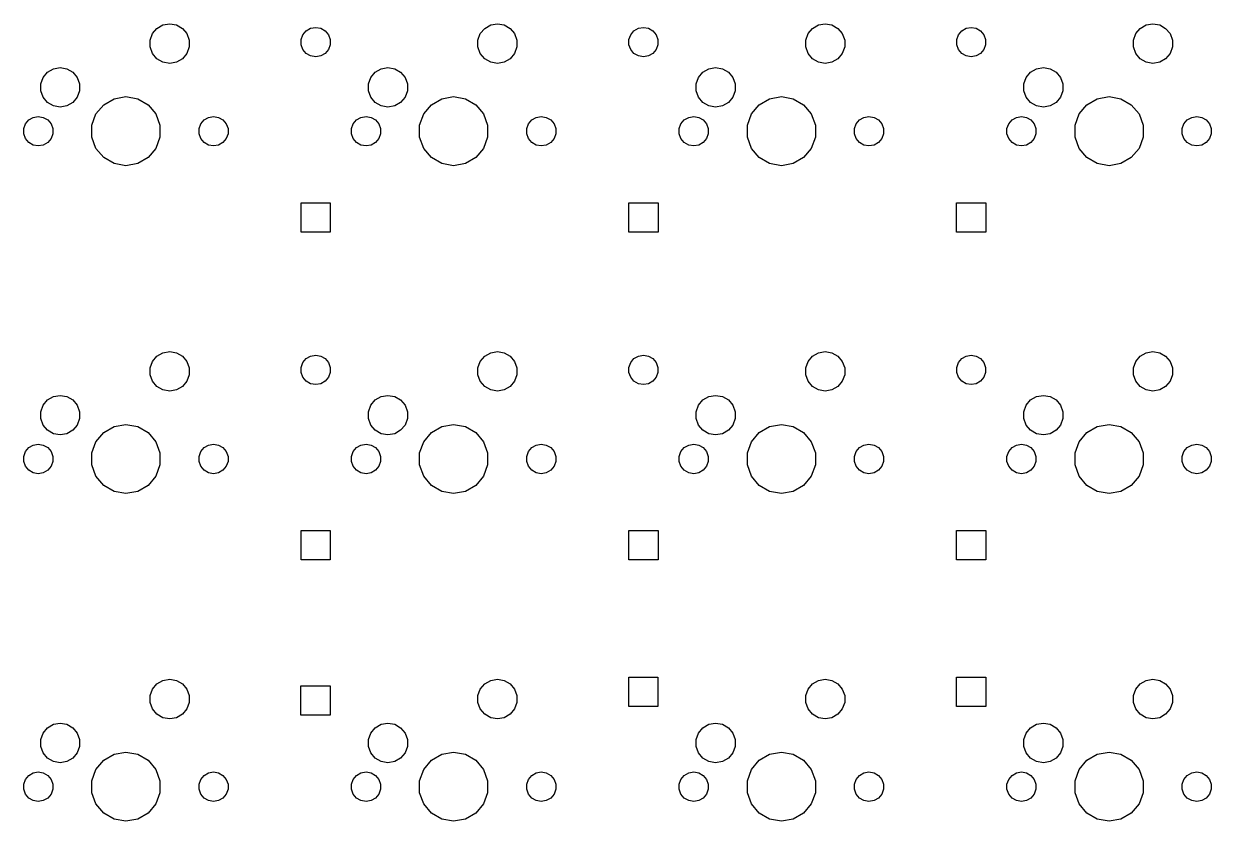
# Model space of a CAD drawing. Extents: x 16 to 275, y -108 to -10.
# Drawn here: x 206.1 to 274.9, y -62 to -15.8 of the extents above; entities that cross this region are included whole.
import ezdxf

# ---------------------------------------------------------------- set-up
doc = ezdxf.new("R2010")
doc.units = 0
doc.header["$MEASUREMENT"] = 0
doc.layers.add('BLACK', color=7, linetype='CONTINUOUS')

msp = doc.modelspace()

# ---------------------------------------------------------------- linework, layer by layer
at = {"layer": 'Black'}
for p, q in [((214.148, -15.8418), (214.54, -15.7726)), ((214.54, -15.7726), (214.932, -15.8418)), ((233.148, -15.8418), (233.54, -15.7726)), ((233.54, -15.7726), (233.932, -15.8418)), ((252.148, -15.8418), (252.54, -15.7726)), ((252.54, -15.7726), (252.932, -15.8418)), ((271.148, -15.8418), (271.54, -15.7726)), ((271.54, -15.7726), (271.932, -15.8418)), ((213.41, -16.7208), (213.546, -16.3463)), ((213.546, -16.3463), (213.802, -16.0411)), ((213.802, -16.0411), (214.148, -15.8418)), ((214.932, -15.8418), (215.278, -16.0411)), ((215.278, -16.0411), (215.534, -16.3463)), ((215.534, -16.3463), (215.67, -16.7208)), ((222.163, -16.6914), (222.264, -16.413)), ((222.264, -16.413), (222.454, -16.1861)), ((222.454, -16.1861), (222.711, -16.038)), ((222.711, -16.038), (223.003, -15.9866)), ((223.003, -15.9866), (223.294, -16.038)), ((223.294, -16.038), (223.551, -16.1861)), ((223.551, -16.1861), (223.741, -16.413)), ((223.741, -16.413), (223.842, -16.6914)), ((232.41, -16.7208), (232.546, -16.3463)), ((232.546, -16.3463), (232.802, -16.0411)), ((232.802, -16.0411), (233.148, -15.8418)), ((233.932, -15.8418), (234.278, -16.0411)), ((234.278, -16.0411), (234.534, -16.3463)), ((234.534, -16.3463), (234.67, -16.7208)), ((241.163, -16.6914), (241.264, -16.413)), ((241.264, -16.413), (241.454, -16.1861)), ((241.454, -16.1861), (241.711, -16.038)), ((241.711, -16.038), (242.003, -15.9866)), ((242.003, -15.9866), (242.294, -16.038)), ((242.294, -16.038), (242.551, -16.1861)), ((242.551, -16.1861), (242.741, -16.413)), ((242.741, -16.413), (242.842, -16.6914)), ((251.41, -16.7208), (251.546, -16.3463)), ((251.546, -16.3463), (251.802, -16.0411)), ((251.802, -16.0411), (252.148, -15.8418)), ((252.932, -15.8418), (253.278, -16.0411)), ((253.278, -16.0411), (253.534, -16.3463)), ((253.534, -16.3463), (253.67, -16.7208)), ((260.163, -16.6914), (260.264, -16.413)), ((260.264, -16.413), (260.454, -16.1861)), ((260.454, -16.1861), (260.711, -16.038)), ((260.711, -16.038), (261.003, -15.9866)), ((261.003, -15.9866), (261.294, -16.038)), ((261.294, -16.038), (261.551, -16.1861)), ((261.551, -16.1861), (261.741, -16.413)), ((261.741, -16.413), (261.842, -16.6914)), ((270.41, -16.7208), (270.546, -16.3463)), ((270.546, -16.3463), (270.802, -16.0411)), ((270.802, -16.0411), (271.148, -15.8418)), ((271.932, -15.8418), (272.278, -16.0411)), ((272.278, -16.0411), (272.534, -16.3463)), ((272.534, -16.3463), (272.67, -16.7208)), ((213.41, -17.1192), (213.41, -16.7208)), ((213.546, -17.4937), (213.41, -17.1192)), ((215.67, -17.1192), (215.534, -17.4937)), ((215.67, -16.7208), (215.67, -17.1192)), ((222.163, -16.9876), (222.163, -16.6914)), ((222.264, -17.2659), (222.163, -16.9876)), ((223.842, -16.9876), (223.741, -17.2659)), ((223.842, -16.6914), (223.842, -16.9876)), ((232.41, -17.1192), (232.41, -16.7208)), ((232.546, -17.4937), (232.41, -17.1192)), ((234.67, -17.1192), (234.534, -17.4937)), ((234.67, -16.7208), (234.67, -17.1192)), ((241.163, -16.9876), (241.163, -16.6914)), ((241.264, -17.2659), (241.163, -16.9876)), ((242.842, -16.9876), (242.741, -17.2659)), ((242.842, -16.6914), (242.842, -16.9876)), ((251.41, -17.1192), (251.41, -16.7208)), ((251.546, -17.4937), (251.41, -17.1192)), ((253.67, -17.1192), (253.534, -17.4937)), ((253.67, -16.7208), (253.67, -17.1192)), ((260.163, -16.9876), (260.163, -16.6914)), ((260.264, -17.2659), (260.163, -16.9876)), ((261.842, -16.9876), (261.741, -17.2659)), ((261.842, -16.6914), (261.842, -16.9876)), ((270.41, -17.1192), (270.41, -16.7208)), ((270.546, -17.4937), (270.41, -17.1192)), ((272.67, -17.1192), (272.534, -17.4937)), ((272.67, -16.7208), (272.67, -17.1192)), ((213.802, -17.7989), (213.546, -17.4937)), ((214.148, -17.9982), (213.802, -17.7989)), ((215.278, -17.7989), (214.932, -17.9982)), ((215.534, -17.4937), (215.278, -17.7989)), ((222.454, -17.4928), (222.264, -17.2659)), ((222.711, -17.6409), (222.454, -17.4928)), ((223.003, -17.6924), (222.711, -17.6409)), ((223.294, -17.6409), (223.003, -17.6924)), ((223.551, -17.4928), (223.294, -17.6409)), ((223.741, -17.2659), (223.551, -17.4928)), ((232.802, -17.7989), (232.546, -17.4937)), ((233.148, -17.9982), (232.802, -17.7989)), ((234.278, -17.7989), (233.932, -17.9982)), ((234.534, -17.4937), (234.278, -17.7989)), ((241.454, -17.4928), (241.264, -17.2659)), ((241.711, -17.6409), (241.454, -17.4928)), ((242.003, -17.6924), (241.711, -17.6409)), ((242.294, -17.6409), (242.003, -17.6924)), ((242.551, -17.4928), (242.294, -17.6409)), ((242.741, -17.2659), (242.551, -17.4928)), ((251.802, -17.7989), (251.546, -17.4937)), ((252.148, -17.9982), (251.802, -17.7989)), ((253.278, -17.7989), (252.932, -17.9982)), ((253.534, -17.4937), (253.278, -17.7989)), ((260.454, -17.4928), (260.264, -17.2659)), ((260.711, -17.6409), (260.454, -17.4928)), ((261.003, -17.6924), (260.711, -17.6409)), ((261.294, -17.6409), (261.003, -17.6924)), ((261.551, -17.4928), (261.294, -17.6409)), ((261.741, -17.2659), (261.551, -17.4928)), ((270.802, -17.7989), (270.546, -17.4937)), ((271.148, -17.9982), (270.802, -17.7989)), ((272.278, -17.7989), (271.932, -17.9982)), ((272.534, -17.4937), (272.278, -17.7989)), ((207.196, -18.8863), (207.452, -18.5811)), ((207.452, -18.5811), (207.798, -18.3818)), ((207.798, -18.3818), (208.19, -18.3126)), ((208.19, -18.3126), (208.582, -18.3818)), ((208.582, -18.3818), (208.928, -18.5811)), ((208.928, -18.5811), (209.184, -18.8863)), ((214.54, -18.0674), (214.148, -17.9982)), ((214.932, -17.9982), (214.54, -18.0674)), ((226.196, -18.8863), (226.452, -18.5811)), ((226.452, -18.5811), (226.798, -18.3818)), ((226.798, -18.3818), (227.19, -18.3126)), ((227.19, -18.3126), (227.582, -18.3818)), ((227.582, -18.3818), (227.928, -18.5811)), ((227.928, -18.5811), (228.184, -18.8863)), ((233.54, -18.0674), (233.148, -17.9982)), ((233.932, -17.9982), (233.54, -18.0674)), ((245.196, -18.8863), (245.452, -18.5811)), ((245.452, -18.5811), (245.798, -18.3818)), ((245.798, -18.3818), (246.19, -18.3126)), ((246.19, -18.3126), (246.582, -18.3818)), ((246.582, -18.3818), (246.928, -18.5811)), ((246.928, -18.5811), (247.184, -18.8863)), ((252.54, -18.0674), (252.148, -17.9982)), ((252.932, -17.9982), (252.54, -18.0674)), ((264.196, -18.8863), (264.452, -18.5811)), ((264.452, -18.5811), (264.798, -18.3818)), ((264.798, -18.3818), (265.19, -18.3126)), ((265.19, -18.3126), (265.582, -18.3818)), ((265.582, -18.3818), (265.928, -18.5811)), ((265.928, -18.5811), (266.184, -18.8863)), ((271.54, -18.0674), (271.148, -17.9982)), ((271.932, -17.9982), (271.54, -18.0674)), ((207.06, -19.2608), (207.196, -18.8863)), ((207.06, -19.6592), (207.06, -19.2608)), ((209.184, -18.8863), (209.32, -19.2608)), ((209.32, -19.2608), (209.32, -19.6592)), ((226.06, -19.2608), (226.196, -18.8863)), ((226.06, -19.6592), (226.06, -19.2608)), ((228.184, -18.8863), (228.32, -19.2608)), ((228.32, -19.2608), (228.32, -19.6592)), ((245.06, -19.2608), (245.196, -18.8863)), ((245.06, -19.6592), (245.06, -19.2608)), ((247.184, -18.8863), (247.32, -19.2608)), ((247.32, -19.2608), (247.32, -19.6592)), ((264.06, -19.2608), (264.196, -18.8863)), ((264.06, -19.6592), (264.06, -19.2608)), ((266.184, -18.8863), (266.32, -19.2608)), ((266.32, -19.2608), (266.32, -19.6592)), ((207.196, -20.0337), (207.06, -19.6592)), ((209.32, -19.6592), (209.184, -20.0337)), ((226.196, -20.0337), (226.06, -19.6592)), ((228.32, -19.6592), (228.184, -20.0337)), ((245.196, -20.0337), (245.06, -19.6592)), ((247.32, -19.6592), (247.184, -20.0337)), ((264.196, -20.0337), (264.06, -19.6592)), ((266.32, -19.6592), (266.184, -20.0337)), ((207.452, -20.3389), (207.196, -20.0337)), ((207.798, -20.5382), (207.452, -20.3389)), ((208.19, -20.6074), (207.798, -20.5382)), ((208.582, -20.5382), (208.19, -20.6074)), ((208.928, -20.3389), (208.582, -20.5382)), ((209.184, -20.0337), (208.928, -20.3389)), ((210.267, -20.9992), (210.713, -20.4667)), ((210.713, -20.4667), (211.315, -20.1192)), ((211.315, -20.1192), (212, -19.9985)), ((212, -19.9985), (212.685, -20.1192)), ((212.685, -20.1192), (213.287, -20.4667)), ((213.287, -20.4667), (213.733, -20.9992)), ((226.452, -20.3389), (226.196, -20.0337)), ((226.798, -20.5382), (226.452, -20.3389)), ((227.19, -20.6074), (226.798, -20.5382)), ((227.582, -20.5382), (227.19, -20.6074)), ((227.928, -20.3389), (227.582, -20.5382)), ((228.184, -20.0337), (227.928, -20.3389)), ((229.267, -20.9992), (229.713, -20.4667)), ((229.713, -20.4667), (230.315, -20.1192)), ((230.315, -20.1192), (231, -19.9985)), ((231, -19.9985), (231.685, -20.1192)), ((231.685, -20.1192), (232.287, -20.4667)), ((232.287, -20.4667), (232.733, -20.9992)), ((245.452, -20.3389), (245.196, -20.0337)), ((245.798, -20.5382), (245.452, -20.3389)), ((246.19, -20.6074), (245.798, -20.5382)), ((246.582, -20.5382), (246.19, -20.6074)), ((246.928, -20.3389), (246.582, -20.5382)), ((247.184, -20.0337), (246.928, -20.3389)), ((248.267, -20.9992), (248.713, -20.4667)), ((248.713, -20.4667), (249.315, -20.1192)), ((249.315, -20.1192), (250, -19.9985)), ((250, -19.9985), (250.685, -20.1192)), ((250.685, -20.1192), (251.287, -20.4667)), ((251.287, -20.4667), (251.733, -20.9992)), ((264.452, -20.3389), (264.196, -20.0337)), ((264.798, -20.5382), (264.452, -20.3389)), ((265.19, -20.6074), (264.798, -20.5382)), ((265.582, -20.5382), (265.19, -20.6074)), ((265.928, -20.3389), (265.582, -20.5382)), ((266.184, -20.0337), (265.928, -20.3389)), ((267.267, -20.9992), (267.713, -20.4667)), ((267.713, -20.4667), (268.315, -20.1192)), ((268.315, -20.1192), (269, -19.9985)), ((269, -19.9985), (269.685, -20.1192)), ((269.685, -20.1192), (270.287, -20.4667)), ((270.287, -20.4667), (270.733, -20.9992)), ((206.371, -21.3457), (206.628, -21.1974)), ((206.628, -21.1974), (206.92, -21.1458)), ((206.92, -21.1458), (207.212, -21.1974)), ((207.212, -21.1974), (207.469, -21.3457)), ((210.029, -21.6524), (210.267, -20.9992)), ((213.733, -20.9992), (213.971, -21.6524)), ((216.531, -21.3457), (216.788, -21.1974)), ((216.788, -21.1974), (217.08, -21.1458)), ((217.08, -21.1458), (217.372, -21.1974)), ((217.372, -21.1974), (217.629, -21.3457)), ((225.371, -21.3457), (225.628, -21.1974)), ((225.628, -21.1974), (225.92, -21.1458)), ((225.92, -21.1458), (226.212, -21.1974)), ((226.212, -21.1974), (226.469, -21.3457)), ((229.029, -21.6524), (229.267, -20.9992)), ((232.733, -20.9992), (232.971, -21.6524)), ((235.531, -21.3457), (235.788, -21.1974)), ((235.788, -21.1974), (236.08, -21.1458)), ((236.08, -21.1458), (236.372, -21.1974)), ((236.372, -21.1974), (236.629, -21.3457)), ((244.371, -21.3457), (244.628, -21.1974)), ((244.628, -21.1974), (244.92, -21.1458)), ((244.92, -21.1458), (245.212, -21.1974)), ((245.212, -21.1974), (245.469, -21.3457)), ((248.029, -21.6524), (248.267, -20.9992)), ((251.733, -20.9992), (251.971, -21.6524)), ((254.531, -21.3457), (254.788, -21.1974)), ((254.788, -21.1974), (255.08, -21.1458)), ((255.08, -21.1458), (255.372, -21.1974)), ((255.372, -21.1974), (255.629, -21.3457)), ((263.371, -21.3457), (263.628, -21.1974)), ((263.628, -21.1974), (263.92, -21.1458)), ((263.92, -21.1458), (264.212, -21.1974)), ((264.212, -21.1974), (264.469, -21.3457)), ((267.029, -21.6524), (267.267, -20.9992)), ((270.733, -20.9992), (270.971, -21.6524)), ((273.531, -21.3457), (273.788, -21.1974)), ((273.788, -21.1974), (274.08, -21.1458)), ((274.08, -21.1458), (274.372, -21.1974)), ((274.372, -21.1974), (274.629, -21.3457)), ((206.079, -21.8517), (206.18, -21.5729)), ((206.079, -22.1483), (206.079, -21.8517)), ((206.18, -21.5729), (206.371, -21.3457)), ((207.469, -21.3457), (207.66, -21.5729)), ((207.66, -21.5729), (207.761, -21.8517)), ((207.761, -21.8517), (207.761, -22.1483)), ((210.029, -22.3476), (210.029, -21.6524)), ((213.971, -21.6524), (213.971, -22.3476)), ((216.239, -21.8517), (216.34, -21.5729)), ((216.239, -22.1483), (216.239, -21.8517)), ((216.34, -21.5729), (216.531, -21.3457)), ((217.629, -21.3457), (217.82, -21.5729)), ((217.82, -21.5729), (217.921, -21.8517)), ((217.921, -21.8517), (217.921, -22.1483)), ((225.079, -21.8517), (225.18, -21.5729)), ((225.079, -22.1483), (225.079, -21.8517)), ((225.18, -21.5729), (225.371, -21.3457)), ((226.469, -21.3457), (226.66, -21.5729)), ((226.66, -21.5729), (226.761, -21.8517)), ((226.761, -21.8517), (226.761, -22.1483)), ((229.029, -22.3476), (229.029, -21.6524)), ((232.971, -21.6524), (232.971, -22.3476)), ((235.239, -21.8517), (235.34, -21.5729)), ((235.239, -22.1483), (235.239, -21.8517)), ((235.34, -21.5729), (235.531, -21.3457)), ((236.629, -21.3457), (236.82, -21.5729)), ((236.82, -21.5729), (236.921, -21.8517)), ((236.921, -21.8517), (236.921, -22.1483)), ((244.079, -21.8517), (244.18, -21.5729)), ((244.079, -22.1483), (244.079, -21.8517)), ((244.18, -21.5729), (244.371, -21.3457)), ((245.469, -21.3457), (245.66, -21.5729)), ((245.66, -21.5729), (245.761, -21.8517)), ((245.761, -21.8517), (245.761, -22.1483)), ((248.029, -22.3476), (248.029, -21.6524)), ((251.971, -21.6524), (251.971, -22.3476)), ((254.239, -21.8517), (254.34, -21.5729)), ((254.239, -22.1483), (254.239, -21.8517)), ((254.34, -21.5729), (254.531, -21.3457)), ((255.629, -21.3457), (255.82, -21.5729)), ((255.82, -21.5729), (255.921, -21.8517)), ((255.921, -21.8517), (255.921, -22.1483)), ((263.079, -21.8517), (263.18, -21.5729)), ((263.079, -22.1483), (263.079, -21.8517)), ((263.18, -21.5729), (263.371, -21.3457)), ((264.469, -21.3457), (264.66, -21.5729)), ((264.66, -21.5729), (264.761, -21.8517)), ((264.761, -21.8517), (264.761, -22.1483)), ((267.029, -22.3476), (267.029, -21.6524)), ((270.971, -21.6524), (270.971, -22.3476)), ((273.239, -21.8517), (273.34, -21.5729)), ((273.239, -22.1483), (273.239, -21.8517)), ((273.34, -21.5729), (273.531, -21.3457)), ((274.629, -21.3457), (274.82, -21.5729)), ((274.82, -21.5729), (274.921, -21.8517)), ((274.921, -21.8517), (274.921, -22.1483)), ((206.18, -22.4271), (206.079, -22.1483)), ((206.371, -22.6543), (206.18, -22.4271)), ((206.628, -22.8026), (206.371, -22.6543)), ((207.469, -22.6543), (207.212, -22.8026)), ((207.66, -22.4271), (207.469, -22.6543)), ((207.761, -22.1483), (207.66, -22.4271)), ((210.267, -23.0008), (210.029, -22.3476)), ((213.971, -22.3476), (213.733, -23.0008)), ((216.34, -22.4271), (216.239, -22.1483)), ((216.531, -22.6543), (216.34, -22.4271)), ((216.788, -22.8026), (216.531, -22.6543)), ((217.629, -22.6543), (217.372, -22.8026)), ((217.82, -22.4271), (217.629, -22.6543)), ((217.921, -22.1483), (217.82, -22.4271)), ((225.18, -22.4271), (225.079, -22.1483)), ((225.371, -22.6543), (225.18, -22.4271)), ((225.628, -22.8026), (225.371, -22.6543)), ((226.469, -22.6543), (226.212, -22.8026)), ((226.66, -22.4271), (226.469, -22.6543)), ((226.761, -22.1483), (226.66, -22.4271)), ((229.267, -23.0008), (229.029, -22.3476)), ((232.971, -22.3476), (232.733, -23.0008)), ((235.34, -22.4271), (235.239, -22.1483)), ((235.531, -22.6543), (235.34, -22.4271)), ((235.788, -22.8026), (235.531, -22.6543)), ((236.629, -22.6543), (236.372, -22.8026)), ((236.82, -22.4271), (236.629, -22.6543)), ((236.921, -22.1483), (236.82, -22.4271)), ((244.18, -22.4271), (244.079, -22.1483)), ((244.371, -22.6543), (244.18, -22.4271)), ((244.628, -22.8026), (244.371, -22.6543)), ((245.469, -22.6543), (245.212, -22.8026)), ((245.66, -22.4271), (245.469, -22.6543)), ((245.761, -22.1483), (245.66, -22.4271)), ((248.267, -23.0008), (248.029, -22.3476)), ((251.971, -22.3476), (251.733, -23.0008)), ((254.34, -22.4271), (254.239, -22.1483)), ((254.531, -22.6543), (254.34, -22.4271)), ((254.788, -22.8026), (254.531, -22.6543)), ((255.629, -22.6543), (255.372, -22.8026)), ((255.82, -22.4271), (255.629, -22.6543)), ((255.921, -22.1483), (255.82, -22.4271)), ((263.18, -22.4271), (263.079, -22.1483)), ((263.371, -22.6543), (263.18, -22.4271)), ((263.628, -22.8026), (263.371, -22.6543)), ((264.469, -22.6543), (264.212, -22.8026)), ((264.66, -22.4271), (264.469, -22.6543)), ((264.761, -22.1483), (264.66, -22.4271)), ((267.267, -23.0008), (267.029, -22.3476)), ((270.971, -22.3476), (270.733, -23.0008)), ((273.34, -22.4271), (273.239, -22.1483)), ((273.531, -22.6543), (273.34, -22.4271)), ((273.788, -22.8026), (273.531, -22.6543)), ((274.629, -22.6543), (274.372, -22.8026)), ((274.82, -22.4271), (274.629, -22.6543)), ((274.921, -22.1483), (274.82, -22.4271)), ((206.92, -22.8542), (206.628, -22.8026)), ((207.212, -22.8026), (206.92, -22.8542)), ((210.713, -23.5332), (210.267, -23.0008)), ((213.733, -23.0008), (213.287, -23.5332)), ((217.08, -22.8542), (216.788, -22.8026)), ((217.372, -22.8026), (217.08, -22.8542)), ((225.92, -22.8542), (225.628, -22.8026)), ((226.212, -22.8026), (225.92, -22.8542)), ((229.713, -23.5332), (229.267, -23.0008)), ((232.733, -23.0008), (232.287, -23.5332)), ((236.08, -22.8542), (235.788, -22.8026)), ((236.372, -22.8026), (236.08, -22.8542)), ((244.92, -22.8542), (244.628, -22.8026)), ((245.212, -22.8026), (244.92, -22.8542)), ((248.713, -23.5332), (248.267, -23.0008)), ((251.733, -23.0008), (251.287, -23.5332)), ((255.08, -22.8542), (254.788, -22.8026)), ((255.372, -22.8026), (255.08, -22.8542)), ((263.92, -22.8542), (263.628, -22.8026)), ((264.212, -22.8026), (263.92, -22.8542)), ((267.713, -23.5332), (267.267, -23.0008)), ((270.733, -23.0008), (270.287, -23.5332)), ((274.08, -22.8542), (273.788, -22.8026)), ((274.372, -22.8026), (274.08, -22.8542)), ((211.315, -23.8808), (210.713, -23.5332)), ((212, -24.0015), (211.315, -23.8808)), ((212.685, -23.8808), (212, -24.0015)), ((213.287, -23.5332), (212.685, -23.8808)), ((230.315, -23.8808), (229.713, -23.5332)), ((231, -24.0015), (230.315, -23.8808)), ((231.685, -23.8808), (231, -24.0015)), ((232.287, -23.5332), (231.685, -23.8808)), ((249.315, -23.8808), (248.713, -23.5332)), ((250, -24.0015), (249.315, -23.8808)), ((250.685, -23.8808), (250, -24.0015)), ((251.287, -23.5332), (250.685, -23.8808)), ((268.315, -23.8808), (267.713, -23.5332)), ((269, -24.0015), (268.315, -23.8808)), ((269.685, -23.8808), (269, -24.0015)), ((270.287, -23.5332), (269.685, -23.8808)), ((222.153, -27.8491), (222.153, -26.1498)), ((222.153, -26.1498), (223.852, -26.1498)), ((223.852, -26.1498), (223.852, -27.8491)), ((241.153, -27.8491), (241.153, -26.1498)), ((241.153, -26.1498), (242.852, -26.1498)), ((242.852, -26.1498), (242.852, -27.8491)), ((260.153, -27.8491), (260.153, -26.1498)), ((260.153, -26.1498), (261.852, -26.1498)), ((261.852, -26.1498), (261.852, -27.8491)), ((223.852, -27.8491), (222.153, -27.8491)), ((242.852, -27.8491), (241.153, -27.8491)), ((261.852, -27.8491), (260.153, -27.8491)), ((213.546, -35.3463), (213.802, -35.0411)), ((213.802, -35.0411), (214.148, -34.8418)), ((214.148, -34.8418), (214.54, -34.7726)), ((214.54, -34.7726), (214.932, -34.8418)), ((214.932, -34.8418), (215.278, -35.0411)), ((215.278, -35.0411), (215.534, -35.3463)), ((222.454, -35.1861), (222.711, -35.038)), ((222.711, -35.038), (223.003, -34.9866)), ((223.003, -34.9866), (223.294, -35.038)), ((223.294, -35.038), (223.551, -35.1861)), ((232.546, -35.3463), (232.802, -35.0411)), ((232.802, -35.0411), (233.148, -34.8418)), ((233.148, -34.8418), (233.54, -34.7726)), ((233.54, -34.7726), (233.932, -34.8418)), ((233.932, -34.8418), (234.278, -35.0411)), ((234.278, -35.0411), (234.534, -35.3463)), ((241.454, -35.1861), (241.711, -35.038)), ((241.711, -35.038), (242.003, -34.9866)), ((242.003, -34.9866), (242.294, -35.038)), ((242.294, -35.038), (242.551, -35.1861)), ((251.546, -35.3463), (251.802, -35.0411)), ((251.802, -35.0411), (252.148, -34.8418)), ((252.148, -34.8418), (252.54, -34.7726)), ((252.54, -34.7726), (252.932, -34.8418)), ((252.932, -34.8418), (253.278, -35.0411)), ((253.278, -35.0411), (253.534, -35.3463)), ((260.454, -35.1861), (260.711, -35.038)), ((260.711, -35.038), (261.003, -34.9866)), ((261.003, -34.9866), (261.294, -35.038)), ((261.294, -35.038), (261.551, -35.1861)), ((270.546, -35.3463), (270.802, -35.0411)), ((270.802, -35.0411), (271.148, -34.8418)), ((271.148, -34.8418), (271.54, -34.7726)), ((271.54, -34.7726), (271.932, -34.8418)), ((271.932, -34.8418), (272.278, -35.0411)), ((272.278, -35.0411), (272.534, -35.3463)), ((213.41, -35.7208), (213.546, -35.3463)), ((213.41, -36.1192), (213.41, -35.7208)), ((215.534, -35.3463), (215.67, -35.7208)), ((215.67, -35.7208), (215.67, -36.1192)), ((222.163, -35.6914), (222.264, -35.413)), ((222.163, -35.9876), (222.163, -35.6914)), ((222.264, -35.413), (222.454, -35.1861)), ((223.551, -35.1861), (223.741, -35.413)), ((223.741, -35.413), (223.842, -35.6914)), ((223.842, -35.6914), (223.842, -35.9876)), ((232.41, -35.7208), (232.546, -35.3463)), ((232.41, -36.1192), (232.41, -35.7208)), ((234.534, -35.3463), (234.67, -35.7208)), ((234.67, -35.7208), (234.67, -36.1192)), ((241.163, -35.6914), (241.264, -35.413)), ((241.163, -35.9876), (241.163, -35.6914)), ((241.264, -35.413), (241.454, -35.1861)), ((242.551, -35.1861), (242.741, -35.413)), ((242.741, -35.413), (242.842, -35.6914)), ((242.842, -35.6914), (242.842, -35.9876)), ((251.41, -35.7208), (251.546, -35.3463)), ((251.41, -36.1192), (251.41, -35.7208)), ((253.534, -35.3463), (253.67, -35.7208)), ((253.67, -35.7208), (253.67, -36.1192)), ((260.163, -35.6914), (260.264, -35.413)), ((260.163, -35.9876), (260.163, -35.6914)), ((260.264, -35.413), (260.454, -35.1861)), ((261.551, -35.1861), (261.741, -35.413)), ((261.741, -35.413), (261.842, -35.6914)), ((261.842, -35.6914), (261.842, -35.9876)), ((270.41, -35.7208), (270.546, -35.3463)), ((270.41, -36.1192), (270.41, -35.7208)), ((272.534, -35.3463), (272.67, -35.7208)), ((272.67, -35.7208), (272.67, -36.1192)), ((213.546, -36.4937), (213.41, -36.1192)), ((215.67, -36.1192), (215.534, -36.4937)), ((222.264, -36.2659), (222.163, -35.9876)), ((222.454, -36.4928), (222.264, -36.2659)), ((223.741, -36.2659), (223.551, -36.4928)), ((223.842, -35.9876), (223.741, -36.2659)), ((232.546, -36.4937), (232.41, -36.1192)), ((234.67, -36.1192), (234.534, -36.4937)), ((241.264, -36.2659), (241.163, -35.9876)), ((241.454, -36.4928), (241.264, -36.2659)), ((242.741, -36.2659), (242.551, -36.4928)), ((242.842, -35.9876), (242.741, -36.2659)), ((251.546, -36.4937), (251.41, -36.1192)), ((253.67, -36.1192), (253.534, -36.4937)), ((260.264, -36.2659), (260.163, -35.9876)), ((260.454, -36.4928), (260.264, -36.2659)), ((261.741, -36.2659), (261.551, -36.4928)), ((261.842, -35.9876), (261.741, -36.2659)), ((270.546, -36.4937), (270.41, -36.1192)), ((272.67, -36.1192), (272.534, -36.4937)), ((213.802, -36.7989), (213.546, -36.4937)), ((214.148, -36.9982), (213.802, -36.7989)), ((214.54, -37.0674), (214.148, -36.9982)), ((214.932, -36.9982), (214.54, -37.0674)), ((215.278, -36.7989), (214.932, -36.9982)), ((215.534, -36.4937), (215.278, -36.7989)), ((222.711, -36.6409), (222.454, -36.4928)), ((223.003, -36.6924), (222.711, -36.6409)), ((223.294, -36.6409), (223.003, -36.6924)), ((223.551, -36.4928), (223.294, -36.6409)), ((232.802, -36.7989), (232.546, -36.4937)), ((233.148, -36.9982), (232.802, -36.7989)), ((233.54, -37.0674), (233.148, -36.9982)), ((233.932, -36.9982), (233.54, -37.0674)), ((234.278, -36.7989), (233.932, -36.9982)), ((234.534, -36.4937), (234.278, -36.7989)), ((241.711, -36.6409), (241.454, -36.4928)), ((242.003, -36.6924), (241.711, -36.6409)), ((242.294, -36.6409), (242.003, -36.6924)), ((242.551, -36.4928), (242.294, -36.6409)), ((251.802, -36.7989), (251.546, -36.4937)), ((252.148, -36.9982), (251.802, -36.7989)), ((252.54, -37.0674), (252.148, -36.9982)), ((252.932, -36.9982), (252.54, -37.0674)), ((253.278, -36.7989), (252.932, -36.9982)), ((253.534, -36.4937), (253.278, -36.7989)), ((260.711, -36.6409), (260.454, -36.4928)), ((261.003, -36.6924), (260.711, -36.6409)), ((261.294, -36.6409), (261.003, -36.6924)), ((261.551, -36.4928), (261.294, -36.6409)), ((270.802, -36.7989), (270.546, -36.4937)), ((271.148, -36.9982), (270.802, -36.7989)), ((271.54, -37.0674), (271.148, -36.9982)), ((271.932, -36.9982), (271.54, -37.0674)), ((272.278, -36.7989), (271.932, -36.9982)), ((272.534, -36.4937), (272.278, -36.7989)), ((207.196, -37.8863), (207.452, -37.5811)), ((207.452, -37.5811), (207.798, -37.3818)), ((207.798, -37.3818), (208.19, -37.3126)), ((208.19, -37.3126), (208.582, -37.3818)), ((208.582, -37.3818), (208.928, -37.5811)), ((208.928, -37.5811), (209.184, -37.8863)), ((226.196, -37.8863), (226.452, -37.5811)), ((226.452, -37.5811), (226.798, -37.3818)), ((226.798, -37.3818), (227.19, -37.3126)), ((227.19, -37.3126), (227.582, -37.3818)), ((227.582, -37.3818), (227.928, -37.5811)), ((227.928, -37.5811), (228.184, -37.8863)), ((245.196, -37.8863), (245.452, -37.5811)), ((245.452, -37.5811), (245.798, -37.3818)), ((245.798, -37.3818), (246.19, -37.3126)), ((246.19, -37.3126), (246.582, -37.3818)), ((246.582, -37.3818), (246.928, -37.5811)), ((246.928, -37.5811), (247.184, -37.8863)), ((264.196, -37.8863), (264.452, -37.5811)), ((264.452, -37.5811), (264.798, -37.3818)), ((264.798, -37.3818), (265.19, -37.3126)), ((265.19, -37.3126), (265.582, -37.3818)), ((265.582, -37.3818), (265.928, -37.5811)), ((265.928, -37.5811), (266.184, -37.8863)), ((207.06, -38.2608), (207.196, -37.8863)), ((207.06, -38.6592), (207.06, -38.2608)), ((209.184, -37.8863), (209.32, -38.2608)), ((209.32, -38.2608), (209.32, -38.6592)), ((226.06, -38.2608), (226.196, -37.8863)), ((226.06, -38.6592), (226.06, -38.2608)), ((228.184, -37.8863), (228.32, -38.2608)), ((228.32, -38.2608), (228.32, -38.6592)), ((245.06, -38.2608), (245.196, -37.8863)), ((245.06, -38.6592), (245.06, -38.2608)), ((247.184, -37.8863), (247.32, -38.2608)), ((247.32, -38.2608), (247.32, -38.6592)), ((264.06, -38.2608), (264.196, -37.8863)), ((264.06, -38.6592), (264.06, -38.2608)), ((266.184, -37.8863), (266.32, -38.2608)), ((266.32, -38.2608), (266.32, -38.6592)), ((207.196, -39.0337), (207.06, -38.6592)), ((207.452, -39.3389), (207.196, -39.0337)), ((209.184, -39.0337), (208.928, -39.3389)), ((209.32, -38.6592), (209.184, -39.0337)), ((210.713, -39.4667), (211.315, -39.1192)), ((211.315, -39.1192), (212, -38.9985)), ((212, -38.9985), (212.685, -39.1192)), ((212.685, -39.1192), (213.287, -39.4667)), ((226.196, -39.0337), (226.06, -38.6592)), ((226.452, -39.3389), (226.196, -39.0337)), ((228.184, -39.0337), (227.928, -39.3389)), ((228.32, -38.6592), (228.184, -39.0337)), ((229.713, -39.4667), (230.315, -39.1192)), ((230.315, -39.1192), (231, -38.9985)), ((231, -38.9985), (231.685, -39.1192)), ((231.685, -39.1192), (232.287, -39.4667)), ((245.196, -39.0337), (245.06, -38.6592)), ((245.452, -39.3389), (245.196, -39.0337)), ((247.184, -39.0337), (246.928, -39.3389)), ((247.32, -38.6592), (247.184, -39.0337)), ((248.713, -39.4667), (249.315, -39.1192)), ((249.315, -39.1192), (250, -38.9985)), ((250, -38.9985), (250.685, -39.1192)), ((250.685, -39.1192), (251.287, -39.4667)), ((264.196, -39.0337), (264.06, -38.6592)), ((264.452, -39.3389), (264.196, -39.0337)), ((266.184, -39.0337), (265.928, -39.3389)), ((266.32, -38.6592), (266.184, -39.0337)), ((267.713, -39.4667), (268.315, -39.1192)), ((268.315, -39.1192), (269, -38.9985)), ((269, -38.9985), (269.685, -39.1192)), ((269.685, -39.1192), (270.287, -39.4667)), ((207.798, -39.5382), (207.452, -39.3389)), ((208.19, -39.6074), (207.798, -39.5382)), ((208.582, -39.5382), (208.19, -39.6074)), ((208.928, -39.3389), (208.582, -39.5382)), ((210.267, -39.9992), (210.713, -39.4667)), ((213.287, -39.4667), (213.733, -39.9992)), ((226.798, -39.5382), (226.452, -39.3389)), ((227.19, -39.6074), (226.798, -39.5382)), ((227.582, -39.5382), (227.19, -39.6074)), ((227.928, -39.3389), (227.582, -39.5382)), ((229.267, -39.9992), (229.713, -39.4667)), ((232.287, -39.4667), (232.733, -39.9992)), ((245.798, -39.5382), (245.452, -39.3389)), ((246.19, -39.6074), (245.798, -39.5382)), ((246.582, -39.5382), (246.19, -39.6074)), ((246.928, -39.3389), (246.582, -39.5382)), ((248.267, -39.9992), (248.713, -39.4667)), ((251.287, -39.4667), (251.733, -39.9992)), ((264.798, -39.5382), (264.452, -39.3389)), ((265.19, -39.6074), (264.798, -39.5382)), ((265.582, -39.5382), (265.19, -39.6074)), ((265.928, -39.3389), (265.582, -39.5382)), ((267.267, -39.9992), (267.713, -39.4667)), ((270.287, -39.4667), (270.733, -39.9992)), ((206.079, -40.8517), (206.18, -40.5729)), ((206.18, -40.5729), (206.371, -40.3457)), ((206.371, -40.3457), (206.628, -40.1974)), ((206.628, -40.1974), (206.92, -40.1458)), ((206.92, -40.1458), (207.212, -40.1974)), ((207.212, -40.1974), (207.469, -40.3457)), ((207.469, -40.3457), (207.66, -40.5729)), ((207.66, -40.5729), (207.761, -40.8517)), ((210.029, -40.6524), (210.267, -39.9992)), ((213.733, -39.9992), (213.971, -40.6524)), ((216.239, -40.8517), (216.34, -40.5729)), ((216.34, -40.5729), (216.531, -40.3457)), ((216.531, -40.3457), (216.788, -40.1974)), ((216.788, -40.1974), (217.08, -40.1458)), ((217.08, -40.1458), (217.372, -40.1974)), ((217.372, -40.1974), (217.629, -40.3457)), ((217.629, -40.3457), (217.82, -40.5729)), ((217.82, -40.5729), (217.921, -40.8517)), ((225.079, -40.8517), (225.18, -40.5729)), ((225.18, -40.5729), (225.371, -40.3457)), ((225.371, -40.3457), (225.628, -40.1974)), ((225.628, -40.1974), (225.92, -40.1458)), ((225.92, -40.1458), (226.212, -40.1974)), ((226.212, -40.1974), (226.469, -40.3457)), ((226.469, -40.3457), (226.66, -40.5729)), ((226.66, -40.5729), (226.761, -40.8517)), ((229.029, -40.6524), (229.267, -39.9992)), ((232.733, -39.9992), (232.971, -40.6524)), ((235.239, -40.8517), (235.34, -40.5729)), ((235.34, -40.5729), (235.531, -40.3457)), ((235.531, -40.3457), (235.788, -40.1974)), ((235.788, -40.1974), (236.08, -40.1458)), ((236.08, -40.1458), (236.372, -40.1974)), ((236.372, -40.1974), (236.629, -40.3457)), ((236.629, -40.3457), (236.82, -40.5729)), ((236.82, -40.5729), (236.921, -40.8517)), ((244.079, -40.8517), (244.18, -40.5729)), ((244.18, -40.5729), (244.371, -40.3457)), ((244.371, -40.3457), (244.628, -40.1974)), ((244.628, -40.1974), (244.92, -40.1458)), ((244.92, -40.1458), (245.212, -40.1974)), ((245.212, -40.1974), (245.469, -40.3457)), ((245.469, -40.3457), (245.66, -40.5729)), ((245.66, -40.5729), (245.761, -40.8517)), ((248.029, -40.6524), (248.267, -39.9992)), ((251.733, -39.9992), (251.971, -40.6524)), ((254.239, -40.8517), (254.34, -40.5729)), ((254.34, -40.5729), (254.531, -40.3457)), ((254.531, -40.3457), (254.788, -40.1974)), ((254.788, -40.1974), (255.08, -40.1458)), ((255.08, -40.1458), (255.372, -40.1974)), ((255.372, -40.1974), (255.629, -40.3457)), ((255.629, -40.3457), (255.82, -40.5729)), ((255.82, -40.5729), (255.921, -40.8517)), ((263.079, -40.8517), (263.18, -40.5729)), ((263.18, -40.5729), (263.371, -40.3457)), ((263.371, -40.3457), (263.628, -40.1974)), ((263.628, -40.1974), (263.92, -40.1458)), ((263.92, -40.1458), (264.212, -40.1974)), ((264.212, -40.1974), (264.469, -40.3457)), ((264.469, -40.3457), (264.66, -40.5729)), ((264.66, -40.5729), (264.761, -40.8517)), ((267.029, -40.6524), (267.267, -39.9992)), ((270.733, -39.9992), (270.971, -40.6524)), ((273.239, -40.8517), (273.34, -40.5729)), ((273.34, -40.5729), (273.531, -40.3457)), ((273.531, -40.3457), (273.788, -40.1974)), ((273.788, -40.1974), (274.08, -40.1458)), ((274.08, -40.1458), (274.372, -40.1974)), ((274.372, -40.1974), (274.629, -40.3457)), ((274.629, -40.3457), (274.82, -40.5729)), ((274.82, -40.5729), (274.921, -40.8517)), ((206.079, -41.1483), (206.079, -40.8517)), ((206.18, -41.4271), (206.079, -41.1483)), ((207.761, -41.1483), (207.66, -41.4271)), ((207.761, -40.8517), (207.761, -41.1483)), ((210.029, -41.3476), (210.029, -40.6524)), ((213.971, -40.6524), (213.971, -41.3476)), ((216.239, -41.1483), (216.239, -40.8517)), ((216.34, -41.4271), (216.239, -41.1483)), ((217.921, -41.1483), (217.82, -41.4271)), ((217.921, -40.8517), (217.921, -41.1483)), ((225.079, -41.1483), (225.079, -40.8517)), ((225.18, -41.4271), (225.079, -41.1483)), ((226.761, -41.1483), (226.66, -41.4271)), ((226.761, -40.8517), (226.761, -41.1483)), ((229.029, -41.3476), (229.029, -40.6524)), ((232.971, -40.6524), (232.971, -41.3476)), ((235.239, -41.1483), (235.239, -40.8517)), ((235.34, -41.4271), (235.239, -41.1483)), ((236.921, -41.1483), (236.82, -41.4271)), ((236.921, -40.8517), (236.921, -41.1483)), ((244.079, -41.1483), (244.079, -40.8517)), ((244.18, -41.4271), (244.079, -41.1483)), ((245.761, -41.1483), (245.66, -41.4271)), ((245.761, -40.8517), (245.761, -41.1483)), ((248.029, -41.3476), (248.029, -40.6524)), ((251.971, -40.6524), (251.971, -41.3476)), ((254.239, -41.1483), (254.239, -40.8517)), ((254.34, -41.4271), (254.239, -41.1483)), ((255.921, -41.1483), (255.82, -41.4271)), ((255.921, -40.8517), (255.921, -41.1483)), ((263.079, -41.1483), (263.079, -40.8517)), ((263.18, -41.4271), (263.079, -41.1483)), ((264.761, -41.1483), (264.66, -41.4271)), ((264.761, -40.8517), (264.761, -41.1483)), ((267.029, -41.3476), (267.029, -40.6524)), ((270.971, -40.6524), (270.971, -41.3476)), ((273.239, -41.1483), (273.239, -40.8517)), ((273.34, -41.4271), (273.239, -41.1483)), ((274.921, -41.1483), (274.82, -41.4271)), ((274.921, -40.8517), (274.921, -41.1483)), ((206.371, -41.6543), (206.18, -41.4271)), ((206.628, -41.8026), (206.371, -41.6543)), ((206.92, -41.8541), (206.628, -41.8026)), ((207.212, -41.8026), (206.92, -41.8541)), ((207.469, -41.6543), (207.212, -41.8026)), ((207.66, -41.4271), (207.469, -41.6543)), ((210.267, -42.0008), (210.029, -41.3476)), ((213.971, -41.3476), (213.733, -42.0008)), ((216.531, -41.6543), (216.34, -41.4271)), ((216.788, -41.8026), (216.531, -41.6543)), ((217.08, -41.8541), (216.788, -41.8026)), ((217.372, -41.8026), (217.08, -41.8541)), ((217.629, -41.6543), (217.372, -41.8026)), ((217.82, -41.4271), (217.629, -41.6543)), ((225.371, -41.6543), (225.18, -41.4271)), ((225.628, -41.8026), (225.371, -41.6543)), ((225.92, -41.8541), (225.628, -41.8026)), ((226.212, -41.8026), (225.92, -41.8541)), ((226.469, -41.6543), (226.212, -41.8026)), ((226.66, -41.4271), (226.469, -41.6543)), ((229.267, -42.0008), (229.029, -41.3476)), ((232.971, -41.3476), (232.733, -42.0008)), ((235.531, -41.6543), (235.34, -41.4271)), ((235.788, -41.8026), (235.531, -41.6543)), ((236.08, -41.8541), (235.788, -41.8026)), ((236.372, -41.8026), (236.08, -41.8541)), ((236.629, -41.6543), (236.372, -41.8026)), ((236.82, -41.4271), (236.629, -41.6543)), ((244.371, -41.6543), (244.18, -41.4271)), ((244.628, -41.8026), (244.371, -41.6543)), ((244.92, -41.8541), (244.628, -41.8026)), ((245.212, -41.8026), (244.92, -41.8541)), ((245.469, -41.6543), (245.212, -41.8026)), ((245.66, -41.4271), (245.469, -41.6543)), ((248.267, -42.0008), (248.029, -41.3476)), ((251.971, -41.3476), (251.733, -42.0008)), ((254.531, -41.6543), (254.34, -41.4271)), ((254.788, -41.8026), (254.531, -41.6543)), ((255.08, -41.8541), (254.788, -41.8026)), ((255.372, -41.8026), (255.08, -41.8541)), ((255.629, -41.6543), (255.372, -41.8026)), ((255.82, -41.4271), (255.629, -41.6543)), ((263.371, -41.6543), (263.18, -41.4271)), ((263.628, -41.8026), (263.371, -41.6543)), ((263.92, -41.8541), (263.628, -41.8026)), ((264.212, -41.8026), (263.92, -41.8541)), ((264.469, -41.6543), (264.212, -41.8026)), ((264.66, -41.4271), (264.469, -41.6543)), ((267.267, -42.0008), (267.029, -41.3476)), ((270.971, -41.3476), (270.733, -42.0008)), ((273.531, -41.6543), (273.34, -41.4271)), ((273.788, -41.8026), (273.531, -41.6543)), ((274.08, -41.8541), (273.788, -41.8026)), ((274.372, -41.8026), (274.08, -41.8541)), ((274.629, -41.6543), (274.372, -41.8026)), ((274.82, -41.4271), (274.629, -41.6543)), ((210.713, -42.5332), (210.267, -42.0008)), ((211.315, -42.8808), (210.713, -42.5332)), ((213.287, -42.5332), (212.685, -42.8808)), ((213.733, -42.0008), (213.287, -42.5332)), ((229.713, -42.5332), (229.267, -42.0008)), ((230.315, -42.8808), (229.713, -42.5332)), ((232.287, -42.5332), (231.685, -42.8808)), ((232.733, -42.0008), (232.287, -42.5332)), ((248.713, -42.5332), (248.267, -42.0008)), ((249.315, -42.8808), (248.713, -42.5332)), ((251.287, -42.5332), (250.685, -42.8808)), ((251.733, -42.0008), (251.287, -42.5332)), ((267.713, -42.5332), (267.267, -42.0008)), ((268.315, -42.8808), (267.713, -42.5332)), ((270.287, -42.5332), (269.685, -42.8808)), ((270.733, -42.0008), (270.287, -42.5332)), ((212, -43.0015), (211.315, -42.8808)), ((212.685, -42.8808), (212, -43.0015)), ((231, -43.0015), (230.315, -42.8808)), ((231.685, -42.8808), (231, -43.0015)), ((250, -43.0015), (249.315, -42.8808)), ((250.685, -42.8808), (250, -43.0015)), ((269, -43.0015), (268.315, -42.8808)), ((269.685, -42.8808), (269, -43.0015)), ((222.153, -46.8491), (222.153, -45.1499)), ((222.153, -45.1499), (223.852, -45.1499)), ((223.852, -45.1499), (223.852, -46.8491)), ((241.153, -46.8491), (241.153, -45.1499)), ((241.153, -45.1499), (242.852, -45.1499)), ((242.852, -45.1499), (242.852, -46.8491)), ((260.153, -46.8491), (260.153, -45.1499)), ((260.153, -45.1499), (261.852, -45.1499)), ((261.852, -45.1499), (261.852, -46.8491)), ((223.852, -46.8491), (222.153, -46.8491)), ((242.852, -46.8491), (241.153, -46.8491)), ((261.852, -46.8491), (260.153, -46.8491)), ((241.148, -55.3501), (241.148, -53.6509)), ((241.148, -53.6509), (242.847, -53.6509)), ((242.847, -53.6509), (242.847, -55.3501)), ((260.148, -55.3501), (260.148, -53.6509)), ((260.148, -53.6509), (261.847, -53.6509)), ((261.847, -53.6509), (261.847, -55.3501)), ((213.41, -54.7208), (213.546, -54.3463)), ((213.546, -54.3463), (213.802, -54.0411)), ((213.802, -54.0411), (214.148, -53.8418)), ((214.148, -53.8418), (214.54, -53.7726)), ((214.54, -53.7726), (214.932, -53.8418)), ((214.932, -53.8418), (215.278, -54.0411)), ((215.278, -54.0411), (215.534, -54.3463)), ((215.534, -54.3463), (215.67, -54.7208)), ((222.148, -55.8501), (222.148, -54.1509)), ((222.148, -54.1509), (223.847, -54.1509)), ((223.847, -54.1509), (223.847, -55.8501)), ((232.41, -54.7208), (232.546, -54.3463)), ((232.546, -54.3463), (232.802, -54.0411)), ((232.802, -54.0411), (233.148, -53.8418)), ((233.148, -53.8418), (233.54, -53.7726)), ((233.54, -53.7726), (233.932, -53.8418)), ((233.932, -53.8418), (234.278, -54.0411)), ((234.278, -54.0411), (234.534, -54.3463)), ((234.534, -54.3463), (234.67, -54.7208)), ((251.41, -54.7208), (251.546, -54.3463)), ((251.546, -54.3463), (251.802, -54.0411)), ((251.802, -54.0411), (252.148, -53.8418)), ((252.148, -53.8418), (252.54, -53.7726)), ((252.54, -53.7726), (252.932, -53.8418)), ((252.932, -53.8418), (253.278, -54.0411)), ((253.278, -54.0411), (253.534, -54.3463)), ((253.534, -54.3463), (253.67, -54.7208)), ((270.41, -54.7208), (270.546, -54.3463)), ((270.546, -54.3463), (270.802, -54.0411)), ((270.802, -54.0411), (271.148, -53.8418)), ((271.148, -53.8418), (271.54, -53.7726)), ((271.54, -53.7726), (271.932, -53.8418)), ((271.932, -53.8418), (272.278, -54.0411)), ((272.278, -54.0411), (272.534, -54.3463)), ((272.534, -54.3463), (272.67, -54.7208)), ((213.41, -55.1192), (213.41, -54.7208)), ((215.67, -54.7208), (215.67, -55.1192)), ((232.41, -55.1192), (232.41, -54.7208)), ((234.67, -54.7208), (234.67, -55.1192)), ((251.41, -55.1192), (251.41, -54.7208)), ((253.67, -54.7208), (253.67, -55.1192)), ((270.41, -55.1192), (270.41, -54.7208)), ((272.67, -54.7208), (272.67, -55.1192)), ((213.546, -55.4937), (213.41, -55.1192)), ((213.802, -55.7989), (213.546, -55.4937)), ((215.534, -55.4937), (215.278, -55.7989)), ((215.67, -55.1192), (215.534, -55.4937)), ((232.546, -55.4937), (232.41, -55.1192)), ((232.802, -55.7989), (232.546, -55.4937)), ((234.534, -55.4937), (234.278, -55.7989)), ((234.67, -55.1192), (234.534, -55.4937)), ((242.847, -55.3501), (241.148, -55.3501)), ((251.546, -55.4937), (251.41, -55.1192)), ((251.802, -55.7989), (251.546, -55.4937)), ((253.534, -55.4937), (253.278, -55.7989)), ((253.67, -55.1192), (253.534, -55.4937)), ((261.847, -55.3501), (260.148, -55.3501)), ((270.546, -55.4937), (270.41, -55.1192)), ((270.802, -55.7989), (270.546, -55.4937)), ((272.534, -55.4937), (272.278, -55.7989)), ((272.67, -55.1192), (272.534, -55.4937)), ((207.452, -56.5811), (207.798, -56.3818)), ((207.798, -56.3818), (208.19, -56.3126)), ((208.19, -56.3126), (208.582, -56.3818)), ((208.582, -56.3818), (208.928, -56.5811)), ((214.148, -55.9982), (213.802, -55.7989)), ((214.54, -56.0674), (214.148, -55.9982)), ((214.932, -55.9982), (214.54, -56.0674)), ((215.278, -55.7989), (214.932, -55.9982)), ((223.847, -55.8501), (222.148, -55.8501)), ((226.452, -56.5811), (226.798, -56.3818)), ((226.798, -56.3818), (227.19, -56.3126)), ((227.19, -56.3126), (227.582, -56.3818)), ((227.582, -56.3818), (227.928, -56.5811)), ((233.148, -55.9982), (232.802, -55.7989)), ((233.54, -56.0674), (233.148, -55.9982)), ((233.932, -55.9982), (233.54, -56.0674)), ((234.278, -55.7989), (233.932, -55.9982)), ((245.452, -56.5811), (245.798, -56.3818)), ((245.798, -56.3818), (246.19, -56.3126)), ((246.19, -56.3126), (246.582, -56.3818)), ((246.582, -56.3818), (246.928, -56.5811)), ((252.148, -55.9982), (251.802, -55.7989)), ((252.54, -56.0674), (252.148, -55.9982)), ((252.932, -55.9982), (252.54, -56.0674)), ((253.278, -55.7989), (252.932, -55.9982)), ((264.452, -56.5811), (264.798, -56.3818)), ((264.798, -56.3818), (265.19, -56.3126)), ((265.19, -56.3126), (265.582, -56.3818)), ((265.582, -56.3818), (265.928, -56.5811)), ((271.148, -55.9982), (270.802, -55.7989)), ((271.54, -56.0674), (271.148, -55.9982)), ((271.932, -55.9982), (271.54, -56.0674)), ((272.278, -55.7989), (271.932, -55.9982)), ((207.06, -57.2608), (207.196, -56.8863)), ((207.196, -56.8863), (207.452, -56.5811)), ((208.928, -56.5811), (209.184, -56.8863)), ((209.184, -56.8863), (209.32, -57.2608)), ((226.06, -57.2608), (226.196, -56.8863)), ((226.196, -56.8863), (226.452, -56.5811)), ((227.928, -56.5811), (228.184, -56.8863)), ((228.184, -56.8863), (228.32, -57.2608)), ((245.06, -57.2608), (245.196, -56.8863)), ((245.196, -56.8863), (245.452, -56.5811)), ((246.928, -56.5811), (247.184, -56.8863)), ((247.184, -56.8863), (247.32, -57.2608)), ((264.06, -57.2608), (264.196, -56.8863)), ((264.196, -56.8863), (264.452, -56.5811)), ((265.928, -56.5811), (266.184, -56.8863)), ((266.184, -56.8863), (266.32, -57.2608)), ((207.06, -57.6592), (207.06, -57.2608)), ((207.196, -58.0337), (207.06, -57.6592)), ((209.32, -57.6592), (209.184, -58.0337)), ((209.32, -57.2608), (209.32, -57.6592)), ((226.06, -57.6592), (226.06, -57.2608)), ((226.196, -58.0337), (226.06, -57.6592)), ((228.32, -57.6592), (228.184, -58.0337)), ((228.32, -57.2608), (228.32, -57.6592)), ((245.06, -57.6592), (245.06, -57.2608)), ((245.196, -58.0337), (245.06, -57.6592)), ((247.32, -57.6592), (247.184, -58.0337)), ((247.32, -57.2608), (247.32, -57.6592)), ((264.06, -57.6592), (264.06, -57.2608)), ((264.196, -58.0337), (264.06, -57.6592)), ((266.32, -57.6592), (266.184, -58.0337)), ((266.32, -57.2608), (266.32, -57.6592)), ((207.452, -58.3389), (207.196, -58.0337)), ((207.798, -58.5382), (207.452, -58.3389)), ((208.928, -58.3389), (208.582, -58.5382)), ((209.184, -58.0337), (208.928, -58.3389)), ((210.267, -58.9992), (210.713, -58.4667)), ((210.713, -58.4667), (211.315, -58.1192)), ((211.315, -58.1192), (212, -57.9985)), ((212, -57.9985), (212.685, -58.1192)), ((212.685, -58.1192), (213.287, -58.4667)), ((213.287, -58.4667), (213.733, -58.9992)), ((226.452, -58.3389), (226.196, -58.0337)), ((226.798, -58.5382), (226.452, -58.3389)), ((227.928, -58.3389), (227.582, -58.5382)), ((228.184, -58.0337), (227.928, -58.3389)), ((229.267, -58.9992), (229.713, -58.4667)), ((229.713, -58.4667), (230.315, -58.1192)), ((230.315, -58.1192), (231, -57.9985)), ((231, -57.9985), (231.685, -58.1192)), ((231.685, -58.1192), (232.287, -58.4667)), ((232.287, -58.4667), (232.733, -58.9992)), ((245.452, -58.3389), (245.196, -58.0337)), ((245.798, -58.5382), (245.452, -58.3389)), ((246.928, -58.3389), (246.582, -58.5382)), ((247.184, -58.0337), (246.928, -58.3389)), ((248.267, -58.9992), (248.713, -58.4667)), ((248.713, -58.4667), (249.315, -58.1192)), ((249.315, -58.1192), (250, -57.9985)), ((250, -57.9985), (250.685, -58.1192)), ((250.685, -58.1192), (251.287, -58.4667)), ((251.287, -58.4667), (251.733, -58.9992)), ((264.452, -58.3389), (264.196, -58.0337)), ((264.798, -58.5382), (264.452, -58.3389)), ((265.928, -58.3389), (265.582, -58.5382)), ((266.184, -58.0337), (265.928, -58.3389)), ((267.267, -58.9992), (267.713, -58.4667)), ((267.713, -58.4667), (268.315, -58.1192)), ((268.315, -58.1192), (269, -57.9985)), ((269, -57.9985), (269.685, -58.1192)), ((269.685, -58.1192), (270.287, -58.4667)), ((270.287, -58.4667), (270.733, -58.9992)), ((206.371, -59.3457), (206.628, -59.1974)), ((206.628, -59.1974), (206.92, -59.1458)), ((206.92, -59.1458), (207.212, -59.1974)), ((207.212, -59.1974), (207.469, -59.3457)), ((208.19, -58.6074), (207.798, -58.5382)), ((208.582, -58.5382), (208.19, -58.6074)), ((210.029, -59.6524), (210.267, -58.9992)), ((213.733, -58.9992), (213.971, -59.6524)), ((216.531, -59.3457), (216.788, -59.1974)), ((216.788, -59.1974), (217.08, -59.1458)), ((217.08, -59.1458), (217.372, -59.1974)), ((217.372, -59.1974), (217.629, -59.3457)), ((225.371, -59.3457), (225.628, -59.1974)), ((225.628, -59.1974), (225.92, -59.1458)), ((225.92, -59.1458), (226.212, -59.1974)), ((226.212, -59.1974), (226.469, -59.3457)), ((227.19, -58.6074), (226.798, -58.5382)), ((227.582, -58.5382), (227.19, -58.6074)), ((229.029, -59.6524), (229.267, -58.9992)), ((232.733, -58.9992), (232.971, -59.6524)), ((235.531, -59.3457), (235.788, -59.1974)), ((235.788, -59.1974), (236.08, -59.1458)), ((236.08, -59.1458), (236.372, -59.1974)), ((236.372, -59.1974), (236.629, -59.3457)), ((244.371, -59.3457), (244.628, -59.1974)), ((244.628, -59.1974), (244.92, -59.1458)), ((244.92, -59.1458), (245.212, -59.1974)), ((245.212, -59.1974), (245.469, -59.3457)), ((246.19, -58.6074), (245.798, -58.5382)), ((246.582, -58.5382), (246.19, -58.6074)), ((248.029, -59.6524), (248.267, -58.9992)), ((251.733, -58.9992), (251.971, -59.6524)), ((254.531, -59.3457), (254.788, -59.1974)), ((254.788, -59.1974), (255.08, -59.1458)), ((255.08, -59.1458), (255.372, -59.1974)), ((255.372, -59.1974), (255.629, -59.3457)), ((263.371, -59.3457), (263.628, -59.1974)), ((263.628, -59.1974), (263.92, -59.1458)), ((263.92, -59.1458), (264.212, -59.1974)), ((264.212, -59.1974), (264.469, -59.3457)), ((265.19, -58.6074), (264.798, -58.5382)), ((265.582, -58.5382), (265.19, -58.6074)), ((267.029, -59.6524), (267.267, -58.9992)), ((270.733, -58.9992), (270.971, -59.6524)), ((273.531, -59.3457), (273.788, -59.1974)), ((273.788, -59.1974), (274.08, -59.1458)), ((274.08, -59.1458), (274.372, -59.1974)), ((274.372, -59.1974), (274.629, -59.3457)), ((206.079, -59.8517), (206.18, -59.5729)), ((206.079, -60.1483), (206.079, -59.8517)), ((206.18, -59.5729), (206.371, -59.3457)), ((207.469, -59.3457), (207.66, -59.5729)), ((207.66, -59.5729), (207.761, -59.8517)), ((207.761, -59.8517), (207.761, -60.1483)), ((210.029, -60.3476), (210.029, -59.6524)), ((213.971, -59.6524), (213.971, -60.3476)), ((216.239, -59.8517), (216.34, -59.5729)), ((216.239, -60.1483), (216.239, -59.8517)), ((216.34, -59.5729), (216.531, -59.3457)), ((217.629, -59.3457), (217.82, -59.5729)), ((217.82, -59.5729), (217.921, -59.8517)), ((217.921, -59.8517), (217.921, -60.1483)), ((225.079, -59.8517), (225.18, -59.5729)), ((225.079, -60.1483), (225.079, -59.8517)), ((225.18, -59.5729), (225.371, -59.3457)), ((226.469, -59.3457), (226.66, -59.5729)), ((226.66, -59.5729), (226.761, -59.8517)), ((226.761, -59.8517), (226.761, -60.1483)), ((229.029, -60.3476), (229.029, -59.6524)), ((232.971, -59.6524), (232.971, -60.3476)), ((235.239, -59.8517), (235.34, -59.5729)), ((235.239, -60.1483), (235.239, -59.8517)), ((235.34, -59.5729), (235.531, -59.3457)), ((236.629, -59.3457), (236.82, -59.5729)), ((236.82, -59.5729), (236.921, -59.8517)), ((236.921, -59.8517), (236.921, -60.1483)), ((244.079, -59.8517), (244.18, -59.5729)), ((244.079, -60.1483), (244.079, -59.8517)), ((244.18, -59.5729), (244.371, -59.3457)), ((245.469, -59.3457), (245.66, -59.5729)), ((245.66, -59.5729), (245.761, -59.8517)), ((245.761, -59.8517), (245.761, -60.1483)), ((248.029, -60.3476), (248.029, -59.6524)), ((251.971, -59.6524), (251.971, -60.3476)), ((254.239, -59.8517), (254.34, -59.5729)), ((254.239, -60.1483), (254.239, -59.8517)), ((254.34, -59.5729), (254.531, -59.3457)), ((255.629, -59.3457), (255.82, -59.5729)), ((255.82, -59.5729), (255.921, -59.8517)), ((255.921, -59.8517), (255.921, -60.1483)), ((263.079, -59.8517), (263.18, -59.5729)), ((263.079, -60.1483), (263.079, -59.8517)), ((263.18, -59.5729), (263.371, -59.3457)), ((264.469, -59.3457), (264.66, -59.5729)), ((264.66, -59.5729), (264.761, -59.8517)), ((264.761, -59.8517), (264.761, -60.1483)), ((267.029, -60.3476), (267.029, -59.6524)), ((270.971, -59.6524), (270.971, -60.3476)), ((273.239, -59.8517), (273.34, -59.5729)), ((273.239, -60.1483), (273.239, -59.8517)), ((273.34, -59.5729), (273.531, -59.3457)), ((274.629, -59.3457), (274.82, -59.5729)), ((274.82, -59.5729), (274.921, -59.8517)), ((274.921, -59.8517), (274.921, -60.1483)), ((206.18, -60.4271), (206.079, -60.1483)), ((206.371, -60.6543), (206.18, -60.4271)), ((207.66, -60.4271), (207.469, -60.6543)), ((207.761, -60.1483), (207.66, -60.4271)), ((210.267, -61.0008), (210.029, -60.3476)), ((213.971, -60.3476), (213.733, -61.0008)), ((216.34, -60.4271), (216.239, -60.1483)), ((216.531, -60.6543), (216.34, -60.4271)), ((217.82, -60.4271), (217.629, -60.6543)), ((217.921, -60.1483), (217.82, -60.4271)), ((225.18, -60.4271), (225.079, -60.1483)), ((225.371, -60.6543), (225.18, -60.4271)), ((226.66, -60.4271), (226.469, -60.6543)), ((226.761, -60.1483), (226.66, -60.4271)), ((229.267, -61.0008), (229.029, -60.3476)), ((232.971, -60.3476), (232.733, -61.0008)), ((235.34, -60.4271), (235.239, -60.1483)), ((235.531, -60.6543), (235.34, -60.4271)), ((236.82, -60.4271), (236.629, -60.6543)), ((236.921, -60.1483), (236.82, -60.4271)), ((244.18, -60.4271), (244.079, -60.1483)), ((244.371, -60.6543), (244.18, -60.4271)), ((245.66, -60.4271), (245.469, -60.6543)), ((245.761, -60.1483), (245.66, -60.4271)), ((248.267, -61.0008), (248.029, -60.3476)), ((251.971, -60.3476), (251.733, -61.0008)), ((254.34, -60.4271), (254.239, -60.1483)), ((254.531, -60.6543), (254.34, -60.4271)), ((255.82, -60.4271), (255.629, -60.6543)), ((255.921, -60.1483), (255.82, -60.4271)), ((263.18, -60.4271), (263.079, -60.1483)), ((263.371, -60.6543), (263.18, -60.4271)), ((264.66, -60.4271), (264.469, -60.6543)), ((264.761, -60.1483), (264.66, -60.4271)), ((267.267, -61.0008), (267.029, -60.3476)), ((270.971, -60.3476), (270.733, -61.0008)), ((273.34, -60.4271), (273.239, -60.1483)), ((273.531, -60.6543), (273.34, -60.4271)), ((274.82, -60.4271), (274.629, -60.6543)), ((274.921, -60.1483), (274.82, -60.4271)), ((206.628, -60.8026), (206.371, -60.6543)), ((206.92, -60.8541), (206.628, -60.8026)), ((207.212, -60.8026), (206.92, -60.8541)), ((207.469, -60.6543), (207.212, -60.8026)), ((210.713, -61.5332), (210.267, -61.0008)), ((213.733, -61.0008), (213.287, -61.5332)), ((216.788, -60.8026), (216.531, -60.6543)), ((217.08, -60.8541), (216.788, -60.8026)), ((217.372, -60.8026), (217.08, -60.8541)), ((217.629, -60.6543), (217.372, -60.8026)), ((225.628, -60.8026), (225.371, -60.6543)), ((225.92, -60.8541), (225.628, -60.8026)), ((226.212, -60.8026), (225.92, -60.8541)), ((226.469, -60.6543), (226.212, -60.8026)), ((229.713, -61.5332), (229.267, -61.0008)), ((232.733, -61.0008), (232.287, -61.5332)), ((235.788, -60.8026), (235.531, -60.6543)), ((236.08, -60.8541), (235.788, -60.8026)), ((236.372, -60.8026), (236.08, -60.8541)), ((236.629, -60.6543), (236.372, -60.8026)), ((244.628, -60.8026), (244.371, -60.6543)), ((244.92, -60.8541), (244.628, -60.8026)), ((245.212, -60.8026), (244.92, -60.8541)), ((245.469, -60.6543), (245.212, -60.8026)), ((248.713, -61.5332), (248.267, -61.0008)), ((251.733, -61.0008), (251.287, -61.5332)), ((254.788, -60.8026), (254.531, -60.6543)), ((255.08, -60.8541), (254.788, -60.8026)), ((255.372, -60.8026), (255.08, -60.8541)), ((255.629, -60.6543), (255.372, -60.8026)), ((263.628, -60.8026), (263.371, -60.6543)), ((263.92, -60.8541), (263.628, -60.8026)), ((264.212, -60.8026), (263.92, -60.8541)), ((264.469, -60.6543), (264.212, -60.8026)), ((267.713, -61.5332), (267.267, -61.0008)), ((270.733, -61.0008), (270.287, -61.5332)), ((273.788, -60.8026), (273.531, -60.6543)), ((274.08, -60.8541), (273.788, -60.8026)), ((274.372, -60.8026), (274.08, -60.8541)), ((274.629, -60.6543), (274.372, -60.8026)), ((211.315, -61.8808), (210.713, -61.5332)), ((212, -62.0015), (211.315, -61.8808)), ((212.685, -61.8808), (212, -62.0015)), ((213.287, -61.5332), (212.685, -61.8808)), ((230.315, -61.8808), (229.713, -61.5332)), ((231, -62.0015), (230.315, -61.8808)), ((231.685, -61.8808), (231, -62.0015)), ((232.287, -61.5332), (231.685, -61.8808)), ((249.315, -61.8808), (248.713, -61.5332)), ((250, -62.0015), (249.315, -61.8808)), ((250.685, -61.8808), (250, -62.0015)), ((251.287, -61.5332), (250.685, -61.8808)), ((268.315, -61.8808), (267.713, -61.5332)), ((269, -62.0015), (268.315, -61.8808)), ((269.685, -61.8808), (269, -62.0015)), ((270.287, -61.5332), (269.685, -61.8808))]:
    msp.add_line(p, q, dxfattribs=at)

doc.saveas('drawing.dxf')
